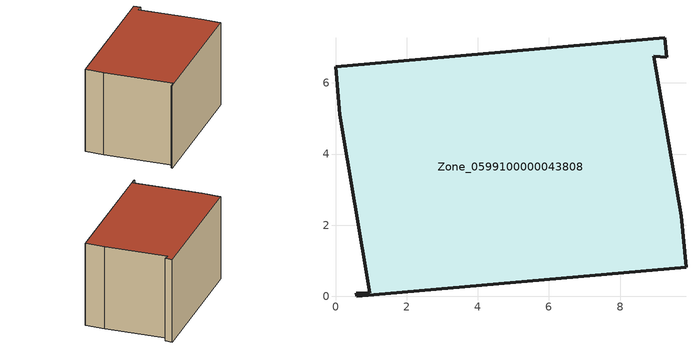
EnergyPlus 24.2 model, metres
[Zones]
Zone_0599100000043808
 floor ground (C_G): 0,6.45 9.26,7.27 9.31,6.72 8.94,6.74 9.72,2.27 9.85,0.82 0.59,0 0.58,0.09 0.97,0.1 0.12,5.1 z0
 wall outside (C_F): 0.12,5.1 0.97,0.1 0.58,0.09 0.59,0 9.85,0.82 9.72,2.27 8.94,6.74 9.31,6.72 9.26,7.27 0,6.45 0.12,5.1 z0:6.6
 roof outside (C_R): 9.72,2.27 8.94,6.74 9.31,6.72 9.26,7.27 0,6.45 0.12,5.1 0.97,0.1 0.58,0.09 0.59,0 9.85,0.82 z6.6
[BUILDING]
Pand.0599100000043808: North Axis=0; Terrain=City; Loads Convergence Tolerance Value=0.04; Temperature Convergence Tolerance Value=0.4; Solar Distribution=FullExterior; Maximum Number of Warmup Days=25; Minimum Number of Warmup Days=1
[Site:Location]
Rotterdam.The.Hague.AP_ZH_NLD Design_Conditions: Latitude=51.96; Longitude=4.45; Time Zone=1; Elevation=-4.5
[SITE:GROUNDTEMPERATURE:BUILDINGSURFACE]
18, 18, 18, 18, 18, 18, 18, 18, 18, 18, 18, 18
[MATERIAL] Thermal Absorptance=0.9; Solar Absorptance=0.7; Visible Absorptance=0.7
Name | Roughness | Thickness | Conductivity | Density | Specific Heat
G.TI.1946-1964 | MediumSmooth | 0.15 | 1 | 540 | 1210
F.TI.1946-1964 | Rough | 0.3 | 0.857143 | 1920 | 840
R.TI.1946-1964 | MediumRough | 0.2 | 0.277778 | 1500 | 1000
[CONSTRUCTION]
C_G: G.TI.1946-1964
C_F: F.TI.1946-1964
C_R: R.TI.1946-1964
[ZONE]
Zone_0599100000043808: Type=1; Multiplier=1; Ceiling Height=Autocalculate; Volume=Autocalculate; Floor Area=autocalculate; Part of Total Floor Area=Yes
[ZONEINFILTRATION:DESIGNFLOWRATE]
Infil_Zone_0599100000043808: Zone or ZoneList or Space or SpaceList=Zone_0599100000043808; Schedule=AlwaysOn; Design Flow Rate Calculation Method=Flow/Area; Flow Rate per Floor Area=0.003; Constant Term Coefficient=1; Temperature Term Coefficient=0; Velocity Term Coefficient=0; Velocity Squared Term Coefficient=0
[HVACTEMPLATE:ZONE:IDEALLOADSAIRSYSTEM]
Zone_0599100000043808: Maximum Heating Supply Air Temperature=50; Minimum Cooling Supply Air Temperature=13; Maximum Heating Supply Air Humidity Ratio=0.0156; Minimum Cooling Supply Air Humidity Ratio=0.0077; Heating Limit=NoLimit; Cooling Limit=NoLimit; Dehumidification Control Type=ConstantSensibleHeatRatio; Cooling Sensible Heat Ratio=0.7; Dehumidification Setpoint=60; Humidification Control Type=None; Humidification Setpoint=30; Outdoor Air Method=None; Outdoor Air Flow Rate per Person=0.00944; Outdoor Air Flow Rate per Zone Floor Area=0; Outdoor Air Flow Rate per Zone=0; Demand Controlled Ventilation Type=None; Outdoor Air Economizer Type=NoEconomizer; Heat Recovery Type=None; Sensible Heat Recovery Effectiveness=0.7; Latent Heat Recovery Effectiveness=0.65
[ZONECONTROL:THERMOSTAT]
ThermostatControl_Zone_0599100000043808: Zone or ZoneList=Zone_0599100000043808; Control Type Schedule=DualSetpointControlType; Control 1=Thermostat_Zone_0599100000043808; Temperature Difference Between Cutout And Setpoint=0
[THERMOSTATSETPOINT:DUALSETPOINT]
Thermostat_Zone_0599100000043808: Heating Setpoint Temperature Schedule=HeatingSetpoint_Zone_0599100000043808; Cooling Setpoint Temperature Schedule=CoolingSetpoint_Zone_0599100000043808
[SCHEDULE:COMPACT]
HeatingSetpoint_Zone_0599100000043808: Through: 12/31, For: AllDays, Until: 24:00, 21
CoolingSetpoint_Zone_0599100000043808: Through: 12/31, For: AllDays, Until: 24:00, 24
DualSetpointControlType: Through: 12/31, For: AllDays, Until: 24:00, 4
AlwaysOn: Through: 12/31, For: AllDays, Until: 24:00, 1
